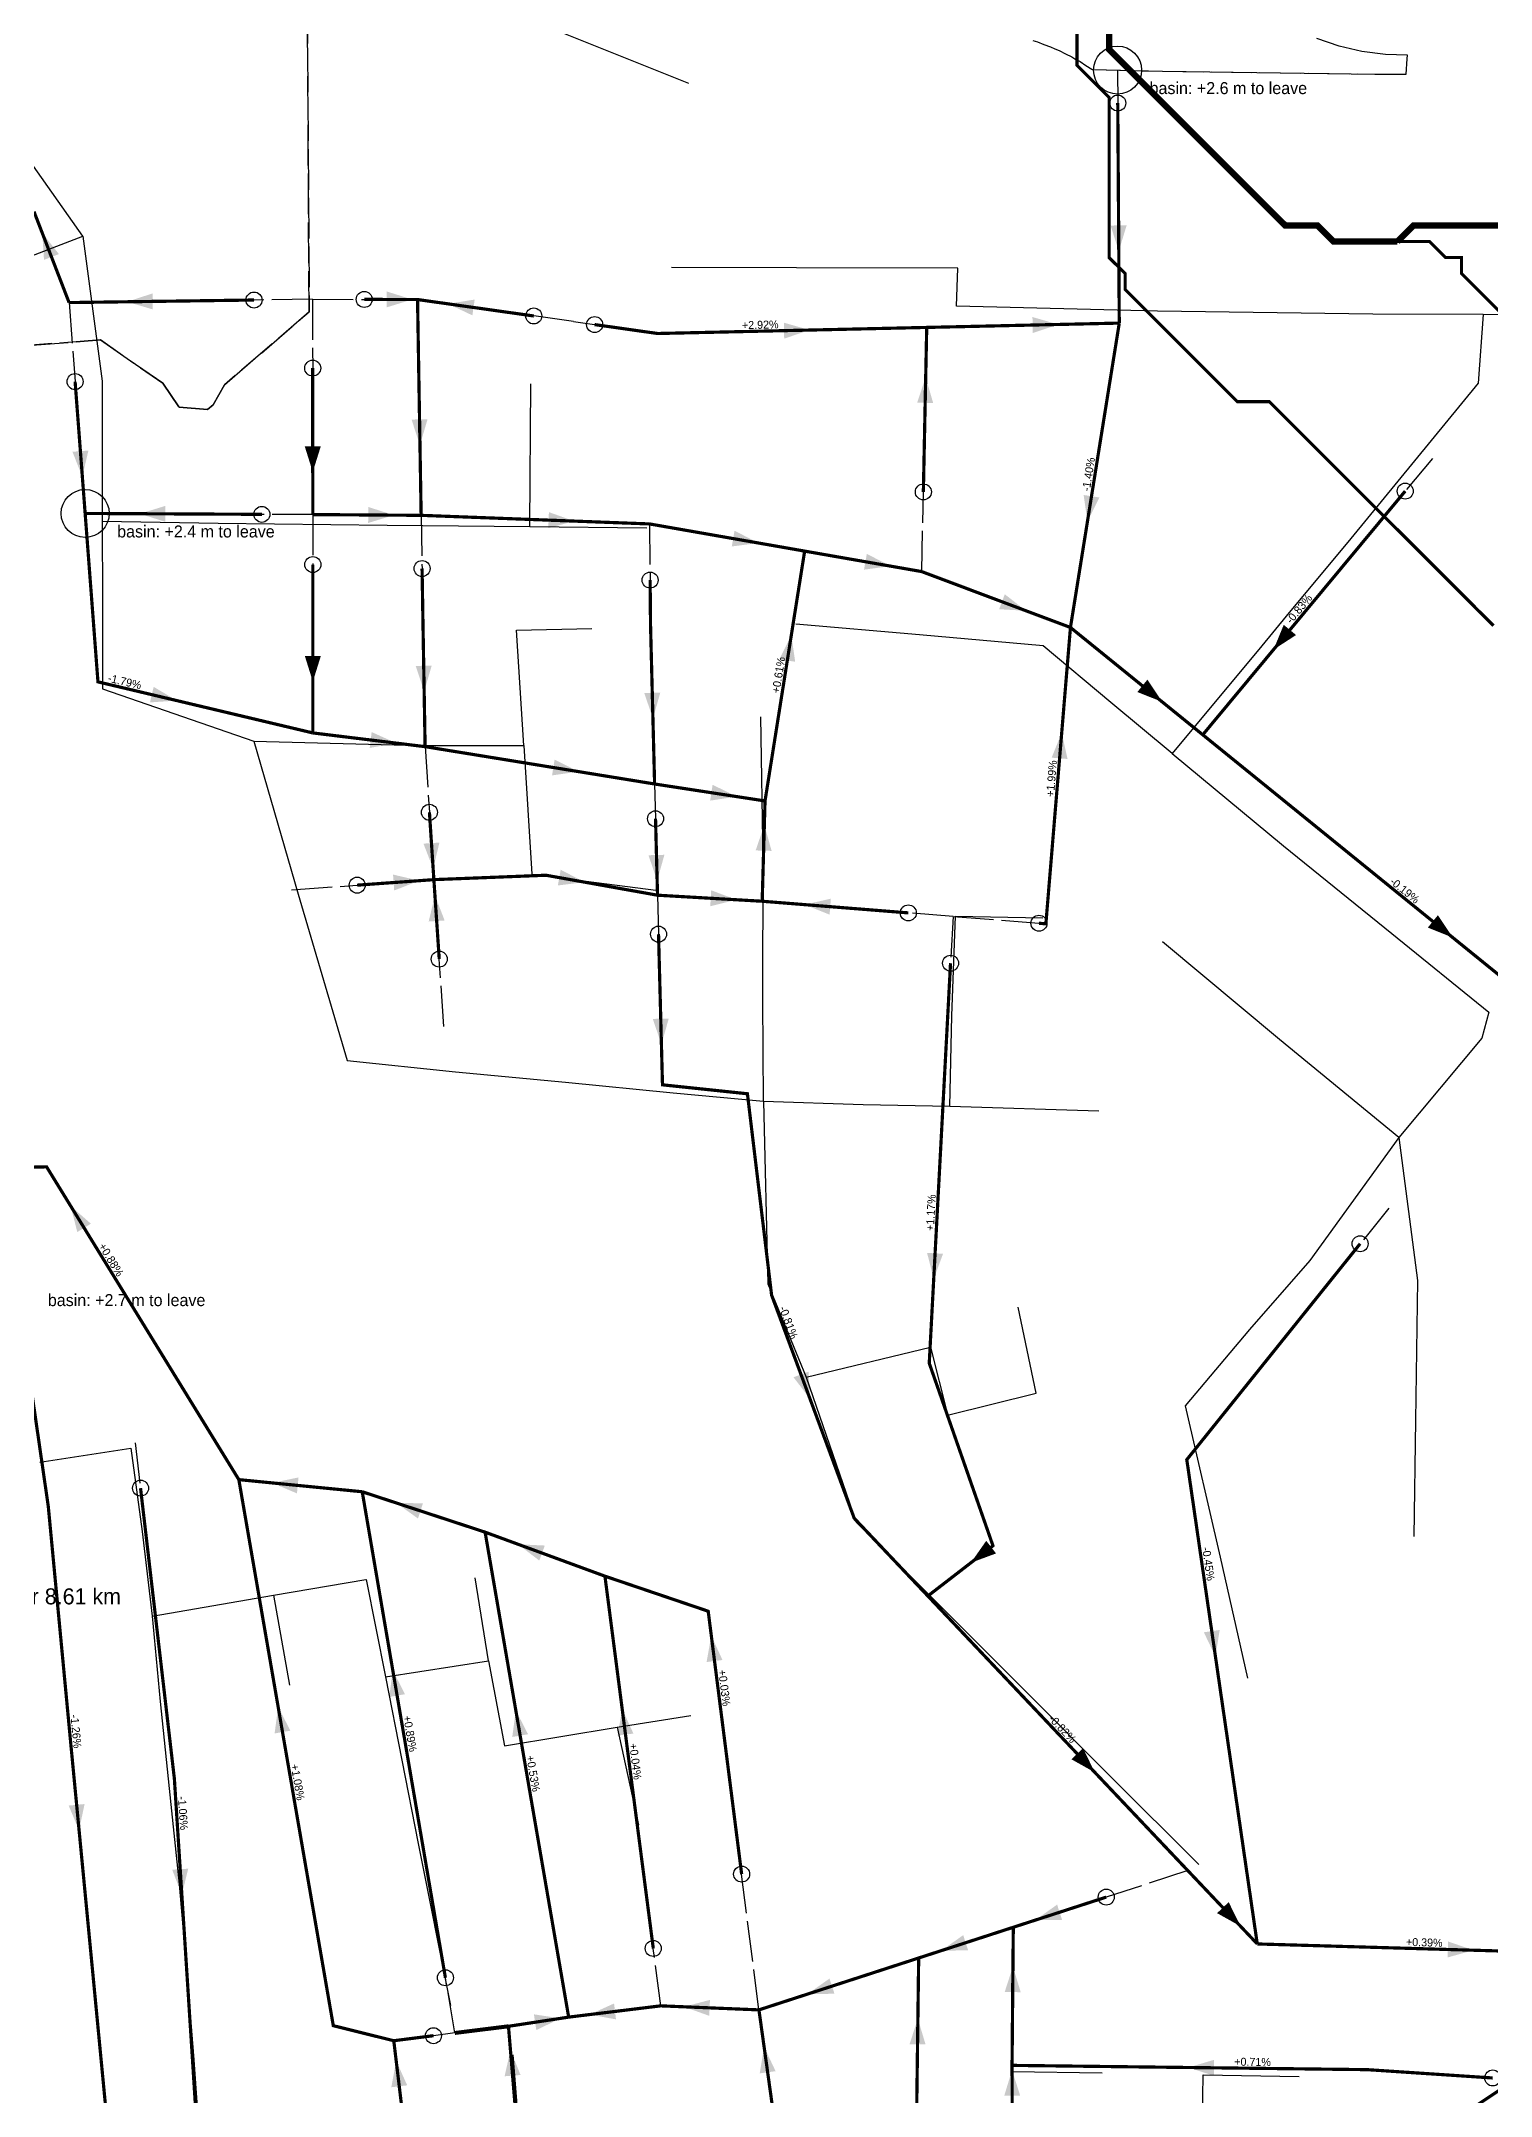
# Model space of a CAD drawing. Header units: metres. Extents: x 441395 to 476894, y 2561381 to 2578972.
# Drawn here: x 450373 to 450736, y 2569659 to 2570173 of the extents above; entities that cross this region are included whole.
import ezdxf
from ezdxf.enums import TextEntityAlignment as Align

# ---------------------------------------------------------------- set-up
doc = ezdxf.new("R2010")
doc.units = ezdxf.units.M
doc.header["$LTSCALE"] = 8
doc.linetypes.add('DASHDOT', pattern=[3.556, 2.54, -0.508, 0, -0.508])
doc.linetypes.add('DASHED', pattern=[1.524, 1.27, -0.254])
for name, color, linetype in [('A_ARROWS', 7, 'Continuous'), ('A_BASINS', 1, 'Continuous'), ('A_BRANCH', 7, 'Continuous'), ('A_BUILT_2006', 252, 'Continuous'), ('A_CATCHMENTS', 7, 'Continuous'), ('A_DROPPED', 1, 'Continuous'), ('A_ENVELOPE', 3, 'Continuous'), ('A_GRADIENT', 8, 'Continuous'), ('A_HEAD_GAP', 8, 'Continuous'), ('A_HEADS', 8, 'Continuous'), ('A_LATERAL', 7, 'Continuous'), ('A_OUTLET_LABEL', 7, 'Continuous'), ('A_STREAMS', 5, 'Continuous')]:
    doc.layers.add(name, color=color, linetype=linetype)

msp = doc.modelspace()

# ---------------------------------------------------------------- linework, layer by layer
at = {"layer": 'A_ARROWS', "color": 1}
for points in [[(450642.7, 2570120.06), (450640.66, 2570126.45), (450644.66, 2570126.48)], [(450466.16, 2570107.96), (450459.75, 2570105.98), (450459.77, 2570109.98)], [(450475.14, 2570106.87), (450481.76, 2570107.95), (450481.2, 2570103.99)], [(450565.46, 2570100.32), (450559.1, 2570098.18), (450559.01, 2570102.17)], [(450627.58, 2570101.72), (450621.22, 2570099.58), (450621.13, 2570103.58)], [(450594.45, 2570088.54), (450596.32, 2570082.1), (450592.32, 2570082.18)], [(450468.09, 2570071.59), (450465.99, 2570077.95), (450469.99, 2570078.02)], [(450383.74, 2570063.67), (450381.26, 2570069.9), (450385.25, 2570070.2)], [(450441.31, 2570064.84), (450439.31, 2570071.24), (450443.31, 2570071.24)], [(450398.1, 2570054.41), (450404.51, 2570056.38), (450404.49, 2570052.38)], [(450461.56, 2570054.06), (450455.15, 2570052.1), (450455.18, 2570056.1)], [(450506.63, 2570052.57), (450500.16, 2570050.81), (450500.31, 2570054.81)], [(450634.87, 2570052.47), (450633.91, 2570059.1), (450637.86, 2570058.47)], [(450552.65, 2570047.09), (450546, 2570046.23), (450546.69, 2570050.17)], [(450585.7, 2570041.31), (450579.05, 2570040.44), (450579.74, 2570044.38)], [(450619.5, 2570030.16), (450612.81, 2570030.54), (450614.21, 2570034.29)], [(450560.88, 2570024.04), (450561.85, 2570017.41), (450557.9, 2570018.03)], [(450681.36, 2570020.44), (450683.91, 2570026.64), (450686.99, 2570024.09)], [(450441.33, 2570012.45), (450439.33, 2570018.85), (450443.33, 2570018.85)], [(450469.14, 2570010), (450467.03, 2570016.37), (450471.03, 2570016.44)], [(450407.33, 2570007.71), (450400.64, 2570007.25), (450401.56, 2570011.14)], [(450526.3, 2570003.24), (450524.14, 2570009.59), (450528.14, 2570009.69)], [(450653.57, 2570007.37), (450647.34, 2570009.85), (450649.86, 2570012.95)], [(450462.13, 2569997.08), (450455.54, 2569995.87), (450456.02, 2569999.84)], [(450628.44, 2569999.65), (450629.9, 2569993.11), (450625.92, 2569993.44)], [(450507.73, 2569989.95), (450501.09, 2569989), (450501.74, 2569992.95)], [(450547.23, 2569983.71), (450540.6, 2569982.7), (450541.21, 2569986.66)], [(450554.14, 2569976.59), (450555.96, 2569970.14), (450551.96, 2569970.25)], [(450471.39, 2569965.69), (450468.97, 2569971.95), (450472.96, 2569972.21)], [(450527.35, 2569962.71), (450525.19, 2569969.05), (450529.18, 2569969.16)], [(450467.9, 2569962.69), (450461.66, 2569960.23), (450461.37, 2569964.22)], [(450509.2, 2569962.33), (450502.55, 2569961.49), (450503.25, 2569965.43)], [(450471.84, 2569959), (450474.26, 2569952.75), (450470.27, 2569952.48)], [(450547.13, 2569957.92), (450540.63, 2569956.29), (450540.86, 2569960.29)], [(450564.22, 2569956.7), (450570.76, 2569958.19), (450570.44, 2569954.2)], [(450726.14, 2569948.48), (450719.91, 2569950.96), (450722.43, 2569954.06)], [(450528.43, 2569921.79), (450526.26, 2569928.14), (450530.26, 2569928.24)], [(450380.83, 2569881.36), (450385.88, 2569876.95), (450382.47, 2569874.86)], [(450596.46, 2569863.15), (450594.8, 2569869.65), (450598.79, 2569869.44)], [(450565.52, 2569833.26), (450561.42, 2569838.57), (450565.17, 2569839.96)], [(450431.19, 2569812.16), (450437.75, 2569813.53), (450437.36, 2569809.54)], [(450462.15, 2569807.16), (450468.85, 2569807.06), (450467.6, 2569803.26)], [(450605.74, 2569792.2), (450609.58, 2569797.69), (450612.03, 2569794.53)], [(450492.59, 2569796.83), (450499.29, 2569796.5), (450497.91, 2569792.75)], [(450540.88, 2569773.98), (450543.68, 2569767.89), (450539.71, 2569767.38)], [(450666.85, 2569768.77), (450663.95, 2569774.82), (450667.91, 2569775.4)], [(450461.31, 2569765.31), (450464.36, 2569759.34), (450460.41, 2569758.66)], [(450432.66, 2569756.19), (450435.72, 2569750.22), (450431.78, 2569749.54)], [(450492.04, 2569755.31), (450495.1, 2569749.34), (450491.16, 2569748.66)], [(450518.63, 2569755.6), (450521.43, 2569749.51), (450517.47, 2569748.99)], [(450636.71, 2569739.8), (450630.86, 2569743.08), (450633.77, 2569745.83)], [(450382.92, 2569725.33), (450380.32, 2569731.51), (450384.3, 2569731.89)], [(450408.6, 2569709.22), (450406.19, 2569715.48), (450410.19, 2569715.73)], [(450621.82, 2569702.87), (450627.29, 2569706.75), (450628.53, 2569702.95)], [(450673.11, 2569701.35), (450667.26, 2569704.62), (450670.16, 2569707.37)], [(450598.35, 2569695.24), (450603.82, 2569699.12), (450605.06, 2569695.32)], [(450731.32, 2569695.35), (450724.86, 2569693.54), (450724.98, 2569697.54)], [(450616.25, 2569691.28), (450618.19, 2569684.86), (450614.19, 2569684.9)], [(450564.95, 2569684.39), (450570.42, 2569688.27), (450571.66, 2569684.47)], [(450510.48, 2569679.27), (450516.59, 2569682.04), (450517.08, 2569678.07)], [(450534.07, 2569681.21), (450540.55, 2569682.94), (450540.38, 2569678.95)], [(450503.19, 2569678.32), (450497.17, 2569675.38), (450496.56, 2569679.33)], [(450592.5, 2569678.23), (450594.42, 2569671.8), (450590.42, 2569671.86)], [(450490.71, 2569670.38), (450493.23, 2569664.17), (450489.24, 2569663.84)], [(450554.08, 2569671.18), (450556.95, 2569665.12), (450552.99, 2569664.57)], [(450462.16, 2569667.7), (450464.91, 2569661.58), (450460.94, 2569661.1)], [(450616.03, 2569665.37), (450618.07, 2569658.98), (450614.07, 2569658.96)], [(450660.1, 2569666.04), (450666.52, 2569667.96), (450666.47, 2569663.96)]]:
    msp.add_solid(points, dxfattribs=at)
at = {"layer": 'A_ARROWS', "color": 3}
for points in [[(450373.73, 2570124.57), (450377.89, 2570119.31), (450374.16, 2570117.87)], [(450394.91, 2570107.39), (450401.28, 2570109.48), (450401.34, 2570105.48)]]:
    msp.add_solid(points, dxfattribs=at)
at = {"layer": 'A_BASINS', "color": 1}
for centre in [(450642.39, 2570165.3), (450384.44, 2570054.48)]:
    msp.add_circle(centre, 6, dxfattribs=at)
at = {"layer": 'A_BRANCH', "color": 3, "const_width": 0.8}
msp.add_lwpolyline([(450426.63, 2570107.83), (450380.43, 2570107.19)], dxfattribs=at)
at = {"layer": 'A_BRANCH', "color": 1, "const_width": 0.8}
for points in [[(450496.53, 2570103.84), (450467.49, 2570107.95)], [(450593.87, 2570059.87), (450594.71, 2570100.98)], [(450441.29, 2570090.8), (450441.32, 2570054.2)], [(450428.59, 2570054.26), (450384.44, 2570054.48)], [(450468.62, 2570040.72), (450468.84, 2570027.41), (450469.38, 2569996.19)], [(450525.6, 2570037.82), (450525.7, 2570026.74), (450526.72, 2569986.86)], [(450470.46, 2569979.78), (450471.57, 2569962.95)], [(450526.95, 2569978.18), (450527.45, 2569959.06)], [(450590.11, 2569954.64), (450553.6, 2569957.55)], [(450527.7, 2569949.32), (450528.69, 2569911.67), (450530.25, 2569911.5)], [(450600.66, 2569942.07), (450595.34, 2569842.08), (450603.55, 2569818.55)], [(450639.56, 2569708.63), (450616.34, 2569701.09)], [(450736.13, 2569663.42), (450704.76, 2569665.5), (450616.03, 2569666.57)]]:
    msp.add_lwpolyline(points, dxfattribs=at)
at = {"layer": 'A_BRANCH', "color": 1, "linetype": 'DASHED', "const_width": 0.8}
for points in [[(450381.93, 2570087.43), (450384.44, 2570054.48)], [(450441.33, 2570041.7), (450441.33, 2570028.03), (450441.34, 2569999.62)], [(450548.47, 2569714.37), (450540.11, 2569780.09), (450514.31, 2569788.85)], [(450526.39, 2569695.81), (450514.31, 2569788.85)], [(450471.47, 2569673.99), (450461.55, 2569672.73)], [(450616.09, 2569653.59), (450616.03, 2569666.57)]]:
    msp.add_lwpolyline(points, dxfattribs=at)
at = {"layer": 'A_BUILT_2006', "color": 252}
for points in [[(450502.67, 2570175.04), (450535.17, 2570162.05)], [(450383.83, 2570123.75), (450361.12, 2570155.94)], [(450357.15, 2570113.51), (450383.83, 2570123.75)], [(450383.83, 2570123.75), (450388.69, 2570087.53)], [(450562.18, 2570115.86), (450530.96, 2570115.96)], [(450602.52, 2570115.75), (450562.18, 2570115.86)], [(450602.12, 2570106.32), (450602.52, 2570115.75)], [(450652.41, 2570105.02), (450602.12, 2570106.32)], [(450706.2, 2570104.31), (450652.41, 2570105.02)], [(450733.7, 2570104.21), (450706.2, 2570104.31)], [(450733.7, 2570104.21), (450732.47, 2570087.01)], [(450756.19, 2570104.01), (450733.7, 2570104.21)], [(450388.69, 2570087.53), (450388.7, 2570085.53), (450388.71, 2570052.52)], [(450495.57, 2570051.2), (450495.77, 2570086.89)], [(450732.47, 2570087.01), (450700.66, 2570048.19)], [(450388.71, 2570052.52), (450417.68, 2570052.09)], [(450388.71, 2570052.52), (450388.8, 2570032.25)], [(450417.68, 2570052.09), (450459.87, 2570051.52)], [(450459.87, 2570051.52), (450495.57, 2570051.2)], [(450495.57, 2570051.2), (450524.82, 2570050.85)], [(450700.66, 2570048.19), (450684.56, 2570028.8), (450678.45, 2570021.41)], [(450388.8, 2570032.25), (450388.75, 2570010.63)], [(450492.25, 2570025.33), (450511.07, 2570025.74)], [(450494.02, 2569996.47), (450492.25, 2570025.33)], [(450592.87, 2570024.1), (450562, 2570026.84)], [(450623.81, 2570021.36), (450592.87, 2570024.1)], [(450640.7, 2570007.26), (450623.81, 2570021.36)], [(450678.45, 2570021.41), (450656.05, 2569994.49)], [(450388.75, 2570010.63), (450426.56, 2569997.58)], [(450553.81, 2569967.78), (450553.28, 2570003.62)], [(450656.05, 2569994.49), (450640.7, 2570007.26)], [(450426.56, 2569997.58), (450437.65, 2569959.35)], [(450426.56, 2569997.58), (450468.02, 2569996.44)], [(450468.02, 2569996.44), (450494.02, 2569996.47)], [(450494.02, 2569996.47), (450496.07, 2569964.33)], [(450656.05, 2569994.49), (450683.86, 2569971.44)], [(450553.73, 2569932.87), (450553.81, 2569967.78)], [(450683.86, 2569971.44), (450710.95, 2569949.49)], [(450496.07, 2569964.33), (450527.7, 2569960.2)], [(450437.65, 2569959.35), (450449.91, 2569917.72)], [(450601, 2569928.88), (450601.9, 2569953.84)], [(450601.9, 2569953.84), (450623.72, 2569953.38)], [(450682.83, 2569922.99), (450653.63, 2569947.4)], [(450710.95, 2569949.49), (450735.14, 2569929.86)], [(450553.92, 2569907.62), (450553.73, 2569932.87)], [(450600.51, 2569906.34), (450601, 2569928.88)], [(450735.14, 2569929.86), (450733.43, 2569923.33)], [(450712.63, 2569898.49), (450682.83, 2569922.99)], [(450733.43, 2569923.33), (450712.63, 2569898.49)], [(450449.91, 2569917.72), (450476.97, 2569914.9)], [(450476.97, 2569914.9), (450504.47, 2569912.34)], [(450504.47, 2569912.34), (450531.34, 2569909.65)], [(450531.34, 2569909.65), (450553.92, 2569907.62)], [(450553.92, 2569907.62), (450578.8, 2569906.73)], [(450553.92, 2569907.62), (450554.98, 2569861.94)], [(450578.8, 2569906.73), (450600.51, 2569906.34)], [(450600.51, 2569906.34), (450637.68, 2569905.14)], [(450712.63, 2569898.49), (450690.43, 2569867.72)], [(450712.63, 2569898.49), (450717.37, 2569862.77)], [(450690.43, 2569867.72), (450675.37, 2569850.53)], [(450554.98, 2569861.94), (450564.59, 2569838.56)], [(450717.37, 2569862.77), (450716.83, 2569827.78)], [(450622.09, 2569834.58), (450617.57, 2569856.08)], [(450675.37, 2569850.53), (450659.29, 2569831.42)], [(450564.59, 2569838.56), (450595.69, 2569846.09)], [(450595.69, 2569846.09), (450599.92, 2569829.22), (450599.94, 2569829.13)], [(450564.59, 2569838.56), (450577.1, 2569802.35)], [(450599.94, 2569829.13), (450622.09, 2569834.58)], [(450659.29, 2569831.42), (450668.02, 2569793.58)], [(450716.83, 2569827.78), (450716.39, 2569798.79)], [(450373.15, 2569817.34), (450395.85, 2569820.87)], [(450395.85, 2569820.87), (450398.69, 2569800.05)], [(450398.69, 2569800.05), (450401.21, 2569778.86)], [(450577.1, 2569802.35), (450598.31, 2569781.15)], [(450668.02, 2569793.58), (450674.88, 2569763.39)], [(450431.48, 2569784.07), (450454.61, 2569788.03), (450454.64, 2569788.04)], [(450454.64, 2569788.04), (450459.46, 2569763.68)], [(450485.21, 2569767.7), (450481.85, 2569788.41)], [(450401.21, 2569778.86), (450431.48, 2569784.07)], [(450431.48, 2569784.07), (450435.49, 2569761.64)], [(450401.21, 2569778.86), (450403.22, 2569757.53)], [(450598.31, 2569781.15), (450619.53, 2569759.94)], [(450459.46, 2569763.68), (450485.21, 2569767.7)], [(450485.21, 2569767.7), (450489.25, 2569746.44)], [(450459.46, 2569763.68), (450467.63, 2569722.03)], [(450403.22, 2569757.53), (450405.46, 2569735.81)], [(450619.53, 2569759.94), (450640.75, 2569738.73)], [(450517.4, 2569751.14), (450535.78, 2569754.05)], [(450489.25, 2569746.44), (450517.4, 2569751.14)], [(450517.4, 2569751.14), (450517.4, 2569751.14), (450522.69, 2569726.71)], [(450640.75, 2569738.73), (450662.67, 2569716.81)], [(450405.46, 2569735.81), (450407.92, 2569711.83)], [(450467.63, 2569722.03), (450475.76, 2569681.57)], [(450407.92, 2569711.83), (450410.05, 2569687.58)], [(450410.05, 2569687.58), (450411.59, 2569667.98)], [(450615.98, 2569665.04), (450616, 2569687.11)], [(450411.59, 2569667.98), (450413.22, 2569644.27)], [(450492.99, 2569649.41), (450491.37, 2569669.2)], [(450615.94, 2569643.46), (450615.98, 2569665.04)], [(450615.98, 2569665.04), (450638.52, 2569664.69)], [(450663.46, 2569642.24), (450663.75, 2569664.21)], [(450663.75, 2569664.21), (450687.77, 2569663.75)]]:
    msp.add_lwpolyline(points, dxfattribs=at)
at = {"layer": 'A_CATCHMENTS', "color": 1, "linetype": 'DASHED'}
for points in [[(450357.87, 2570095.53), (450388.26, 2570097.85), (450403.81, 2570087.03), (450407.88, 2570081.12), (450407.94, 2570081.07), (450415.04, 2570080.45), (450416.43, 2570081.63), (450419.22, 2570086.63), (450440.42, 2570104.87), (450439.88, 2570194.32)], [(450621.21, 2570172.72), (450622.37, 2570172.38), (450623.98, 2570171.72), (450625.62, 2570171.13), (450626.71, 2570170.61), (450627.82, 2570170.16), (450629.36, 2570169.35), (450630.94, 2570168.6), (450631.97, 2570167.98), (450633.03, 2570167.42), (450634.49, 2570166.46), (450635.98, 2570165.56), (450636.12, 2570165.46), (450653.58, 2570165.01), (450706.7, 2570164.31), (450714.47, 2570164.28), (450714.72, 2570168.11), (450714.87, 2570169), (450709.3, 2570169.18), (450703.46, 2570169.95), (450697.73, 2570171.29), (450692.15, 2570173.18)]]:
    msp.add_lwpolyline(points, dxfattribs=at)
at = {"layer": 'A_CATCHMENTS', "color": 3, "linetype": 'DASHED'}
msp.add_lwpolyline([(450439.88, 2570194.32), (450440.42, 2570104.87), (450419.22, 2570086.63), (450416.43, 2570081.63), (450415.04, 2570080.45), (450407.94, 2570081.07), (450407.88, 2570081.12), (450403.81, 2570087.03), (450388.26, 2570097.85), (450357.87, 2570095.53)], dxfattribs=at)
at = {"layer": 'A_DROPPED', "color": 1, "const_width": 1}
msp.add_lwpolyline([(450476.82, 2569674.67), (450490.21, 2569676.34)], dxfattribs=at)
at = {"layer": 'A_ENVELOPE', "color": 3}
msp.add_lwpolyline([(450621.21, 2570172.72), (450622.37, 2570172.38), (450623.98, 2570171.72), (450625.62, 2570171.13), (450626.71, 2570170.61), (450627.82, 2570170.16), (450629.36, 2570169.35), (450630.94, 2570168.6), (450631.97, 2570167.98), (450633.03, 2570167.42), (450634.49, 2570166.46), (450635.98, 2570165.56), (450636.12, 2570165.46), (450653.58, 2570165.01), (450706.7, 2570164.31), (450714.47, 2570164.28), (450714.72, 2570168.11), (450714.87, 2570169), (450709.3, 2570169.18), (450703.46, 2570169.95), (450697.73, 2570171.29), (450692.15, 2570173.18)], dxfattribs=at)
at = {"layer": 'A_HEAD_GAP', "color": 8, "linetype": 'DASHED'}
for points in [[(450642.39, 2570165.3), (450642.44, 2570157.07)], [(450380.43, 2570107.19), (450381.93, 2570087.43)], [(450441.27, 2570108.03), (450426.63, 2570107.83)], [(450441.27, 2570108.03), (450441.29, 2570090.8)], [(450441.27, 2570108.03), (450454.17, 2570107.99)], [(450506.43, 2570102.44), (450496.53, 2570103.84)], [(450506.43, 2570102.44), (450511.74, 2570101.69)], [(450721.06, 2570068.25), (450714.26, 2570060.06)], [(450593.46, 2570039.95), (450593.87, 2570059.87)], [(450441.32, 2570054.2), (450428.59, 2570054.26)], [(450441.32, 2570054.2), (450441.33, 2570041.7)], [(450468.39, 2570054.01), (450468.62, 2570040.72)], [(450525.47, 2570051.86), (450525.6, 2570037.82)], [(450469.38, 2569996.19), (450470.46, 2569979.78)], [(450526.72, 2569986.86), (450526.95, 2569978.18)], [(450435.99, 2569960.38), (450452.41, 2569961.57)], [(450527.45, 2569959.06), (450527.7, 2569949.32)], [(450601.28, 2569953.75), (450590.11, 2569954.64)], [(450601.28, 2569953.75), (450600.66, 2569942.07)], [(450601.28, 2569953.75), (450622.76, 2569952.05)], [(450474.05, 2569926.25), (450472.91, 2569943.1)], [(450710.16, 2569880.87), (450703, 2569871.95)], [(450396.96, 2569822.17), (450398.28, 2569810.85)], [(450552.79, 2569680.44), (450548.47, 2569714.37)], [(450659.94, 2569715.26), (450639.56, 2569708.63)], [(450528.25, 2569681.45), (450526.39, 2569695.81)], [(450476.82, 2569674.67), (450474.45, 2569688.48)], [(450476.82, 2569674.67), (450471.47, 2569673.99)]]:
    msp.add_lwpolyline(points, dxfattribs=at)
at = {"layer": 'A_HEADS', "color": 1}
for centre in [(450642.44, 2570157.07), (450454.17, 2570107.99), (450496.53, 2570103.84), (450511.74, 2570101.69), (450441.29, 2570090.8), (450381.93, 2570087.43), (450593.87, 2570059.87), (450714.26, 2570060.06), (450428.59, 2570054.26), (450441.33, 2570041.7), (450468.62, 2570040.72), (450525.6, 2570037.82), (450470.46, 2569979.78), (450526.95, 2569978.18), (450452.41, 2569961.57), (450590.11, 2569954.64), (450622.76, 2569952.05), (450527.7, 2569949.32), (450472.91, 2569943.1), (450600.66, 2569942.07), (450703, 2569871.95), (450398.28, 2569810.85), (450548.47, 2569714.37), (450639.56, 2569708.63), (450526.39, 2569695.81), (450474.45, 2569688.48), (450471.47, 2569673.99), (450736.13, 2569663.42)]:
    msp.add_circle(centre, 2, dxfattribs=at)
at = {"layer": 'A_HEADS', "color": 3}
msp.add_circle((450426.63, 2570107.83), 2, dxfattribs=at)
at = {"layer": 'A_LATERAL', "color": 1, "linetype": 'DASHDOT', "const_width": 0.8}
for points in [[(450642.44, 2570157.07), (450642.82, 2570102.06)], [(450454.17, 2570107.99), (450467.49, 2570107.95)], [(450642.82, 2570102.06), (450630.62, 2570025.98)], [(450714.26, 2570060.06), (450663.68, 2569999.16)], [(450384.44, 2570054.48), (450387.64, 2570012.39), (450441.34, 2569999.62)], [(450441.32, 2570054.2), (450468.39, 2570054.01)], [(450468.39, 2570054.01), (450525.47, 2570051.86)], [(450630.62, 2570025.98), (450663.68, 2569999.16)], [(450441.34, 2569999.62), (450469.38, 2569996.19)], [(450663.68, 2569999.16), (450742.6, 2569935.12), (450768.27, 2569933.01)], [(450469.38, 2569996.19), (450526.72, 2569986.86)], [(450526.72, 2569986.86), (450554.31, 2569982.62)], [(450553.6, 2569957.55), (450554.31, 2569982.62)], [(450452.41, 2569961.57), (450471.57, 2569962.95)], [(450471.57, 2569962.95), (450499.59, 2569964.05), (450527.45, 2569959.06)], [(450472.91, 2569943.1), (450471.57, 2569962.95)], [(450527.45, 2569959.06), (450553.6, 2569957.55)], [(450530.25, 2569911.5), (450549.91, 2569909.43), (450555.95, 2569859.1), (450576.6, 2569803.32), (450594.99, 2569783.89)], [(450703, 2569871.95), (450659.69, 2569817.97), (450677.3, 2569696.92)], [(450368.52, 2569852.68), (450375.23, 2569806.29), (450380.9, 2569746.44), (450390.45, 2569646.89)], [(450603.55, 2569818.55), (450611.26, 2569796.46), (450594.99, 2569783.89)], [(450398.28, 2569810.85), (450406.73, 2569738.26), (450412.55, 2569647.89)], [(450594.99, 2569783.89), (450659.94, 2569715.26)], [(450659.94, 2569715.26), (450677.3, 2569696.92)], [(450557.4, 2569647.39), (450552.79, 2569680.44)], [(450492.28, 2569651.47), (450490.21, 2569676.34)], [(450464.26, 2569650.21), (450461.55, 2569672.73)]]:
    msp.add_lwpolyline(points, dxfattribs=at)
at = {"layer": 'A_LATERAL', "color": 3, "linetype": 'DASHDOT', "const_width": 0.8}
msp.add_lwpolyline([(450380.43, 2570107.19), (450371.66, 2570129.93)], dxfattribs=at)
at = {"layer": 'A_LATERAL', "color": 1, "const_width": 0.8}
for points in [[(450467.49, 2570107.95), (450468.39, 2570054.01)], [(450511.74, 2570101.69), (450527.47, 2570099.46), (450594.71, 2570100.98)], [(450594.71, 2570100.98), (450642.82, 2570102.06)], [(450525.47, 2570051.86), (450564.21, 2570045.07)], [(450554.31, 2569982.62), (450564.21, 2570045.07)], [(450564.21, 2570045.07), (450593.46, 2570039.95)], [(450593.46, 2570039.95), (450630.62, 2570025.98)], [(450622.76, 2569952.05), (450624.48, 2569951.91), (450630.62, 2570025.98)], [(450422.84, 2569812.98), (450374.81, 2569891.16), (450339.48, 2569890.45)], [(450453.67, 2569809.95), (450422.84, 2569812.98)], [(450461.55, 2569672.73), (450446.44, 2569676.49), (450422.84, 2569812.98)], [(450484.37, 2569799.85), (450453.67, 2569809.95)], [(450474.45, 2569688.48), (450453.67, 2569809.95)], [(450514.31, 2569788.85), (450484.37, 2569799.85)], [(450505.25, 2569678.63), (450484.37, 2569799.85)], [(450616.34, 2569701.09), (450592.7, 2569693.41)], [(450592.7, 2569693.41), (450552.79, 2569680.44)], [(450718, 2569647.18), (450741.81, 2569663.04)]]:
    msp.add_lwpolyline(points, dxfattribs=at)
at = {"layer": 'A_LATERAL', "color": 1, "linetype": 'DASHED', "const_width": 0.8}
for points in [[(450616.03, 2569666.57), (450616.34, 2569701.09)], [(450677.3, 2569696.92), (450760.66, 2569694.5)], [(450592.07, 2569645.47), (450592.7, 2569693.41)], [(450528.25, 2569681.45), (450505.25, 2569678.63)], [(450552.79, 2569680.44), (450528.25, 2569681.45)], [(450490.21, 2569676.34), (450505.25, 2569678.63)]]:
    msp.add_lwpolyline(points, dxfattribs=at)
at = {"layer": 'A_STREAMS', "color": 5}
for points, const_width in [([(450736.33, 2570026.41), (450732.32, 2570030.41), (450728.32, 2570034.42), (450724.32, 2570038.42), (450720.32, 2570042.42), (450716.32, 2570046.42), (450712.32, 2570050.42), (450708.31, 2570054.42), (450704.31, 2570058.43), (450700.31, 2570062.43), (450696.31, 2570066.43), (450692.31, 2570070.43), (450688.31, 2570074.43), (450684.3, 2570078.44), (450680.3, 2570082.44), (450676.3, 2570082.44), (450672.3, 2570082.44), (450668.3, 2570086.44), (450664.29, 2570090.44), (450660.29, 2570094.44), (450656.29, 2570098.44), (450652.29, 2570102.45), (450648.29, 2570106.45), (450644.29, 2570110.45), (450644.29, 2570114.45), (450640.28, 2570118.45), (450640.28, 2570122.46), (450640.28, 2570126.46), (450640.28, 2570130.46), (450640.28, 2570134.46), (450640.28, 2570138.46), (450640.28, 2570142.46), (450640.28, 2570146.47), (450640.28, 2570150.47), (450640.28, 2570154.47), (450640.28, 2570158.47), (450636.28, 2570162.47), (450632.28, 2570166.47), (450632.28, 2570170.48), (450632.28, 2570174.48)], 0.8), ([(450712.32, 2570122.46), (450708.31, 2570122.46), (450704.31, 2570122.46), (450700.31, 2570122.46), (450696.31, 2570122.46), (450692.31, 2570126.46), (450688.31, 2570126.46), (450684.3, 2570126.46), (450680.3, 2570130.46), (450676.3, 2570134.46), (450672.3, 2570138.46), (450668.3, 2570142.46), (450664.29, 2570146.47), (450660.29, 2570150.47), (450656.29, 2570154.47), (450652.29, 2570158.47), (450648.29, 2570162.47), (450644.29, 2570166.47), (450640.28, 2570170.48), (450640.28, 2570174.48)], 1.6), ([(450740.33, 2570126.46), (450736.33, 2570126.46), (450732.32, 2570126.46), (450728.32, 2570126.46), (450724.32, 2570126.46), (450720.32, 2570126.46), (450716.32, 2570126.46), (450712.32, 2570122.46)], 1.6), ([(450744.33, 2570098.44), (450740.33, 2570102.45), (450736.33, 2570106.45), (450732.32, 2570110.45), (450728.32, 2570114.45), (450728.32, 2570118.45), (450724.32, 2570118.45), (450720.32, 2570122.46), (450716.32, 2570122.46), (450712.32, 2570122.46)], 0.8)]:
    msp.add_lwpolyline(points, dxfattribs=dict(at, const_width=const_width))

# ---------------------------------------------------------------- texts
at = {"layer": 'A_BASINS', "color": 1}
for s, p in [('basin: +2.6 m to leave', (450650.39, 2570159.3)), ('basin: +2.4 m to leave', (450392.44, 2570048.48)), ('basin: +2.7 m to leave', (450375.12, 2569856.35))]:
    msp.add_text(s, height=3, dxfattribs=at).set_placement(p)
at = {"layer": 'A_GRADIENT', "color": 1}
for s, rotation, p in [('+2.92%', 1.2917, (450553.15, 2570100.04)), ('-1.40%', 80.8875, (450636.72, 2570064.02)), ('-0.83%', 50.2914, (450688.97, 2570029.61)), ('+0.61%', 80.9948, (450559.26, 2570013.85)), ('-1.79%', -13.3762, (450393.96, 2570010.89)), ('+1.99%', 85.2596, (450627.48, 2569988.09)), ('-0.19%', -39.0561, (450713.14, 2569959.02)), ('+1.17%', 86.9545, (450597.33, 2569879.63)), ('+0.88%', 301.5666, (450389.57, 2569867.12)), ('-0.81%', -69.6854, (450558.69, 2569851.71)), ('-0.45%', -81.7233, (450663.52, 2569791.69)), ('+0.03%', 277.2559, (450542.57, 2569760.74)), ('-1.26%', -84.5863, (450380.57, 2569749.92)), ('+0.89%', 279.7119, (450464.06, 2569749.22)), ('-0.82%', -46.5778, (450627.47, 2569749.57)), ('+0.04%', 277.3937, (450520.35, 2569742.33)), ('+1.08%', 279.8114, (450435.97, 2569737.07)), ('+0.53%', 279.7753, (450494.81, 2569739.24)), ('-1.06%', -86.3205, (450407.29, 2569729.54)), ('+0.39%', -1.6574, (450718.98, 2569695.71)), ('+0.71%', 359.3143, (450676.11, 2569665.85))]:
    msp.add_text(s, height=2, rotation=rotation, dxfattribs=at).set_placement(p, align=Align.BOTTOM_CENTER)
at = {"layer": 'A_OUTLET_LABEL', "color": 6}
msp.add_text('C11 LINK to main pipe by gravity 0.3 km | to main pipe invert +5.1 m over 0.03 km | to STP +38.1 m over 8.61 km', height=4, dxfattribs=at).set_placement((450125.12, 2569781.8))

doc.saveas('drawing.dxf')
